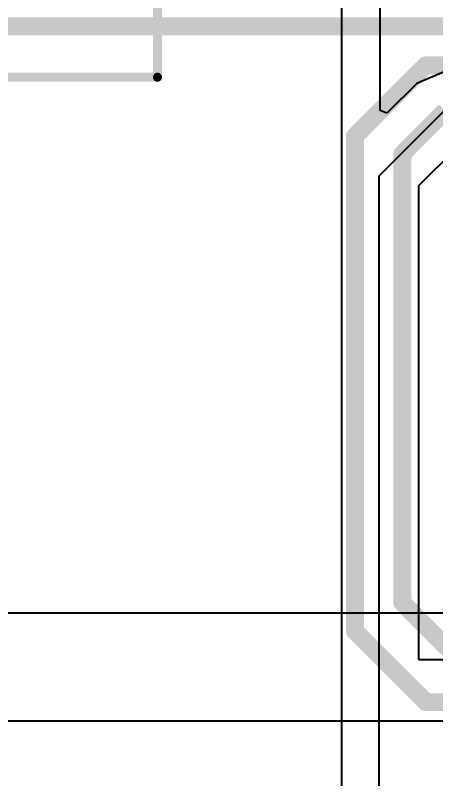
# Model space of a CAD drawing. Header units: inches. Extents: x -4 to 5258, y -4 to 5281.
# Drawn here: x 78.42 to 84.38, y 18.74 to 29.55 of the extents above; entities that cross this region are included whole.
import ezdxf

# ---------------------------------------------------------------- set-up
doc = ezdxf.new("R2010")
doc.units = ezdxf.units.IN
for name, color, linetype in [('Bottom Layer', 5, 'Continuous'), ('Layer 2', 76, 'Continuous'), ('Top Layer', 1, 'Continuous'), ('Top Overlay', 2, 'Continuous'), ('Top Paste', 8, 'Continuous'), ('Top Solder', 216, 'Continuous')]:
    doc.layers.add(name, color=color, linetype=linetype)
doc.styles.add('Arial', font='', dxfattribs={"height": 0.2})
doc.styles.get('Arial').set_extended_font_data('Arial')

# ---------------------------------------------------------------- blocks, each defined once
blk = doc.blocks.new('SVZ1VM101E09E00RAXXX_261')
at = {"layer": 'Top Layer'}
for points in [[(-4.42, 0.6), (-0.92, 0.6), (-0.92, -0.6), (-4.42, -0.6)], [(0.92, 0.6), (4.42, 0.6), (4.42, -0.6), (0.92, -0.6)]]:
    blk.add_hatch(color=1, dxfattribs=at).paths.add_polyline_path(points)
at = {"layer": 'Top Paste'}
for points in [[(-4.42, 0.6), (-0.92, 0.6), (-0.92, -0.6), (-4.42, -0.6)], [(0.92, 0.6), (4.42, 0.6), (4.42, -0.6), (0.92, -0.6)]]:
    blk.add_hatch(color=8, dxfattribs=at).paths.add_polyline_path(points)
at = {"layer": 'Top Solder'}
for points in [[(-4.471, 0.651), (-0.869, 0.651), (-0.869, -0.651), (-4.471, -0.651)], [(0.869, 0.651), (4.471, 0.651), (4.471, -0.651), (0.869, -0.651)]]:
    blk.add_hatch(color=216, dxfattribs=at).paths.add_polyline_path(points)
at = {"layer": 'Top Overlay'}
for points in [[(-3.302, 2.032, 0.127, 0.127, 0), (-2.032, 3.302, 0.127, 0.127, 0)], [(-2.032, 3.302, 0.127, 0.127, 0), (-1.905, 3.302, 0.127, 0.127, 0)], [(-1.905, 3.302, 0.127, 0.127, 0), (3.302, 3.302, 0.127, 0.127, 0)], [(3.302, 0.831, 0.127, 0.127, 0), (3.302, 3.302, 0.127, 0.127, 0)], [(-3.302, 0.831, 0.127, 0.127, 0), (-3.302, 2.032, 0.127, 0.127, 0)], [(-3.302, -2.032, 0.127, 0.127, 0), (-3.302, -0.831, 0.127, 0.127, 0)], [(3.302, -3.302, 0.127, 0.127, 0), (3.302, -0.831, 0.127, 0.127, 0)], [(-3.302, -2.032, 0.127, 0.127, 0), (-2.032, -3.302, 0.127, 0.127, 0)], [(-2.032, -3.302, 0.127, 0.127, 0), (3.302, -3.302, 0.127, 0.127, 0)]]:
    blk.add_lwpolyline(points, format="xyseb", dxfattribs=at)
for points in [[(-2.064, 3.302, 0.0635, 0.0635, 1), (-2, 3.302, 0.0635, 0.0635, 1)], [(-2.064, 3.302, 0.0635, 0.0635, 1), (-2, 3.302, 0.0635, 0.0635, 1)], [(-1.937, 3.302, 0.0635, 0.0635, 1), (-1.873, 3.302, 0.0635, 0.0635, 1)], [(-1.937, 3.302, 0.0635, 0.0635, 1), (-1.873, 3.302, 0.0635, 0.0635, 1)], [(3.27, 3.302, 0.0635, 0.0635, 1), (3.334, 3.302, 0.0635, 0.0635, 1)], [(3.27, 3.302, 0.0635, 0.0635, 1), (3.334, 3.302, 0.0635, 0.0635, 1)], [(-3.334, 2.032, 0.0635, 0.0635, 1), (-3.27, 2.032, 0.0635, 0.0635, 1)], [(-3.334, 2.032, 0.0635, 0.0635, 1), (-3.27, 2.032, 0.0635, 0.0635, 1)], [(-3.334, 0.831, 0.0635, 0.0635, 1), (-3.27, 0.831, 0.0635, 0.0635, 1)], [(3.27, 0.831, 0.0635, 0.0635, 1), (3.334, 0.831, 0.0635, 0.0635, 1)], [(-3.334, -0.831, 0.0635, 0.0635, 1), (-3.27, -0.831, 0.0635, 0.0635, 1)], [(3.27, -0.831, 0.0635, 0.0635, 1), (3.334, -0.831, 0.0635, 0.0635, 1)], [(-3.334, -2.032, 0.0635, 0.0635, 1), (-3.27, -2.032, 0.0635, 0.0635, 1)], [(-3.334, -2.032, 0.0635, 0.0635, 1), (-3.27, -2.032, 0.0635, 0.0635, 1)], [(-2.064, -3.302, 0.0635, 0.0635, 1), (-2, -3.302, 0.0635, 0.0635, 1)], [(-2.064, -3.302, 0.0635, 0.0635, 1), (-2, -3.302, 0.0635, 0.0635, 1)], [(3.27, -3.302, 0.0635, 0.0635, 1), (3.334, -3.302, 0.0635, 0.0635, 1)], [(3.27, -3.302, 0.0635, 0.0635, 1), (3.334, -3.302, 0.0635, 0.0635, 1)]]:
    blk.add_lwpolyline(points, format="xyseb", close=True, dxfattribs=at)
at = {"layer": 'Top Overlay', "style": 'Arial'}
blk.add_text('+', height=0.635, dxfattribs=at).set_placement((-4.05, 0.699))

msp = doc.modelspace()

# ---------------------------------------------------------------- linework, layer by layer
at = {"layer": 'Bottom Layer'}
for p, q in [((105.19, 21.084), (50.889, 21.084)), ((51.109, 19.56), (106.488, 19.56))]:
    msp.add_line(p, q, dxfattribs=at)
at = {"layer": 'Layer 2'}
for points in [[(53.043, 29.391, 0.254, 0.254, 0), (116.025, 29.391, 0.254, 0.254, 0)], [(83.233, 27.836, 0.254, 0.254, 0), (84.239, 28.841, 0.254, 0.254, 0)], [(84.239, 28.841, 0.254, 0.254, 0), (92, 28.841, 0.254, 0.254, 0)], [(83.905, 27.586, 0.254, 0.254, 0), (84.514, 28.196, 0.254, 0.254, 0)], [(83.233, 20.828, 0.254, 0.254, 0), (83.233, 27.836, 0.254, 0.254, 0)], [(83.905, 21.231, 0.254, 0.254, 0), (83.905, 27.586, 0.254, 0.254, 0)], [(83.905, 21.231, 0.254, 0.254, 0), (84.618, 20.517, 0.254, 0.254, 0)], [(83.233, 20.828, 0.254, 0.254, 0), (84.237, 19.824, 0.254, 0.254, 0)], [(84.237, 19.824, 0.254, 0.254, 0), (87.641, 19.824, 0.254, 0.254, 0)]]:
    msp.add_lwpolyline(points, format="xyseb", dxfattribs=at)
for points in [[(84.175, 28.841, 0.127, 0.127, 1), (84.302, 28.841, 0.127, 0.127, 1)], [(84.175, 28.841, 0.127, 0.127, 1), (84.302, 28.841, 0.127, 0.127, 1)], [(83.17, 27.836, 0.127, 0.127, 1), (83.297, 27.836, 0.127, 0.127, 1)], [(83.17, 27.836, 0.127, 0.127, 1), (83.297, 27.836, 0.127, 0.127, 1)], [(83.841, 27.586, 0.127, 0.127, 1), (83.968, 27.586, 0.127, 0.127, 1)], [(83.841, 27.586, 0.127, 0.127, 1), (83.968, 27.586, 0.127, 0.127, 1)], [(83.841, 21.231, 0.127, 0.127, 1), (83.968, 21.231, 0.127, 0.127, 1)], [(83.841, 21.231, 0.127, 0.127, 1), (83.968, 21.231, 0.127, 0.127, 1)], [(83.17, 20.828, 0.127, 0.127, 1), (83.297, 20.828, 0.127, 0.127, 1)], [(83.17, 20.828, 0.127, 0.127, 1), (83.297, 20.828, 0.127, 0.127, 1)], [(84.173, 19.824, 0.127, 0.127, 1), (84.3, 19.824, 0.127, 0.127, 1)], [(84.173, 19.824, 0.127, 0.127, 1), (84.3, 19.824, 0.127, 0.127, 1)]]:
    msp.add_lwpolyline(points, format="xyseb", close=True, dxfattribs=at)
at = {"layer": 'Top Layer'}
for p, q in [((83.041, 30.006), (83.041, 15.65)), ((83.591, 28.201), (83.591, 30.006)), ((84.496, 28.746), (84.107, 28.584)), ((84.107, 28.584), (83.685, 28.162)), ((83.575, 27.274), (84.496, 28.196)), ((83.685, 28.162), (83.591, 28.201)), ((84.843, 27.844), (84.134, 27.135)), ((83.575, 15.851), (83.575, 27.274)), ((84.134, 27.135), (84.134, 20.43)), ((84.134, 20.43), (85.235, 20.43))]:
    msp.add_line(p, q, dxfattribs=at)

# ---------------------------------------------------------------- block references
msp.add_blockref('SVZ1VM101E09E00RAXXX_261', (77.133, 31.973))

doc.saveas('drawing.dxf')
